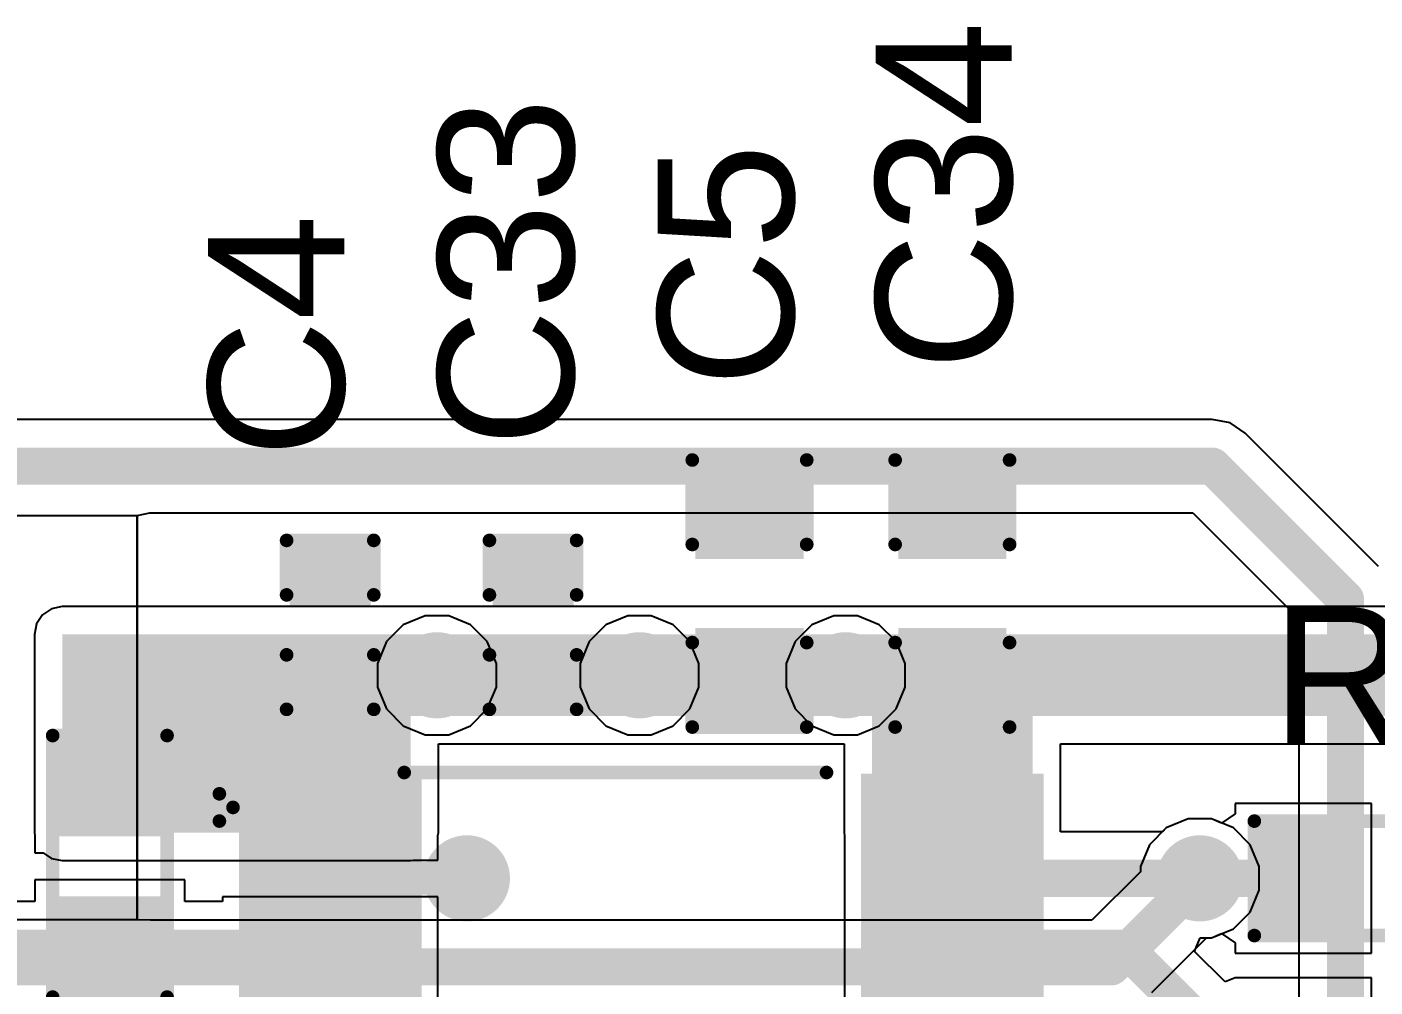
# Model space of a CAD drawing. Header units: millimetres. Extents: x 0 to 6.84, y 0 to 5.18.
# Drawn here: x 1.4375 to 1.9323, y 2.0571 to 2.4094 of the extents above; entities that cross this region are included whole.
import ezdxf

# ---------------------------------------------------------------- set-up
doc = ezdxf.new("R2010")
doc.units = ezdxf.units.MM
doc.header["$MEASUREMENT"] = 0
for name, color, linetype in [('BottomLayer', 5, 'Continuous'), ('BottomSolder', 6, 'Continuous'), ('TopLayer', 1, 'Continuous'), ('TopOverlay', 2, 'Continuous'), ('TopPaste', 8, 'Continuous'), ('TopSolder', 216, 'Continuous'), ('ViaHoleLayer', 16, 'Continuous')]:
    doc.layers.add(name, color=color, linetype=linetype)
doc.styles.add('Arial', font='arial.ttf', dxfattribs={"height": 0.2})

# ---------------------------------------------------------------- blocks, each defined once
blk = doc.blocks.new('TSSOP_16_11')
at = {"layer": 'TopLayer'}
for points in [[(-0.14370075, 0.09842525), (-0.08464565, 0.09842525), (-0.08464565, 0.08070875), (-0.14370075, 0.08070875)], [(0.08464575, 0.09842525), (0.14370085, 0.09842525), (0.14370085, 0.08070875), (0.08464575, 0.08070875)], [(-0.14370075, 0.07283465), (-0.08464565, 0.07283465), (-0.08464565, 0.05511815), (-0.14370075, 0.05511815)], [(0.08464575, 0.07283465), (0.14370085, 0.07283465), (0.14370085, 0.05511815), (0.08464575, 0.05511815)], [(-0.14370075, 0.04724415), (-0.08464565, 0.04724415), (-0.08464565, 0.02952765), (-0.14370075, 0.02952765)], [(0.08464575, 0.04724415), (0.14370085, 0.04724415), (0.14370085, 0.02952765), (0.08464575, 0.02952765)], [(-0.14370075, 0.02165355), (-0.08464565, 0.02165355), (-0.08464565, 0.00393705), (-0.14370075, 0.00393705)], [(0.08464575, 0.02165355), (0.14370085, 0.02165355), (0.14370085, 0.00393705), (0.08464575, 0.00393705)], [(-0.14370075, -0.00393695), (-0.08464565, -0.00393695), (-0.08464565, -0.02165345), (-0.14370075, -0.02165345)], [(0.08464575, -0.00393695), (0.14370085, -0.00393695), (0.14370085, -0.02165345), (0.08464575, -0.02165345)], [(-0.14370075, -0.02952755), (-0.08464565, -0.02952755), (-0.08464565, -0.04724405), (-0.14370075, -0.04724405)], [(0.08464575, -0.02952755), (0.14370085, -0.02952755), (0.14370085, -0.04724405), (0.08464575, -0.04724405)], [(-0.14370075, -0.05511805), (-0.08464565, -0.05511805), (-0.08464565, -0.07283455), (-0.14370075, -0.07283455)], [(0.08464575, -0.05511805), (0.14370085, -0.05511805), (0.14370085, -0.07283455), (0.08464575, -0.07283455)], [(-0.14370075, -0.08070865), (-0.08464565, -0.08070865), (-0.08464565, -0.09842515), (-0.14370075, -0.09842515)], [(0.08464575, -0.08070865), (0.14370085, -0.08070865), (0.14370085, -0.09842515), (0.08464575, -0.09842515)]]:
    blk.add_hatch(color=1, dxfattribs=at).paths.add_polyline_path(points)
at = {"layer": 'TopPaste'}
for points in [[(-0.14370075, 0.09842525), (-0.08464565, 0.09842525), (-0.08464565, 0.08070875), (-0.14370075, 0.08070875)], [(0.08464575, 0.09842525), (0.14370085, 0.09842525), (0.14370085, 0.08070875), (0.08464575, 0.08070875)], [(-0.14370075, 0.07283465), (-0.08464565, 0.07283465), (-0.08464565, 0.05511815), (-0.14370075, 0.05511815)], [(0.08464575, 0.07283465), (0.14370085, 0.07283465), (0.14370085, 0.05511815), (0.08464575, 0.05511815)], [(-0.14370075, 0.04724415), (-0.08464565, 0.04724415), (-0.08464565, 0.02952765), (-0.14370075, 0.02952765)], [(0.08464575, 0.04724415), (0.14370085, 0.04724415), (0.14370085, 0.02952765), (0.08464575, 0.02952765)], [(-0.14370075, 0.02165355), (-0.08464565, 0.02165355), (-0.08464565, 0.00393705), (-0.14370075, 0.00393705)], [(0.08464575, 0.02165355), (0.14370085, 0.02165355), (0.14370085, 0.00393705), (0.08464575, 0.00393705)], [(-0.14370075, -0.00393695), (-0.08464565, -0.00393695), (-0.08464565, -0.02165345), (-0.14370075, -0.02165345)], [(0.08464575, -0.00393695), (0.14370085, -0.00393695), (0.14370085, -0.02165345), (0.08464575, -0.02165345)], [(-0.14370075, -0.02952755), (-0.08464565, -0.02952755), (-0.08464565, -0.04724405), (-0.14370075, -0.04724405)], [(0.08464575, -0.02952755), (0.14370085, -0.02952755), (0.14370085, -0.04724405), (0.08464575, -0.04724405)], [(-0.14370075, -0.05511805), (-0.08464565, -0.05511805), (-0.08464565, -0.07283455), (-0.14370075, -0.07283455)], [(0.08464575, -0.05511805), (0.14370085, -0.05511805), (0.14370085, -0.07283455), (0.08464575, -0.07283455)], [(-0.14370075, -0.08070865), (-0.08464565, -0.08070865), (-0.08464565, -0.09842515), (-0.14370075, -0.09842515)], [(0.08464575, -0.08070865), (0.14370085, -0.08070865), (0.14370085, -0.09842515), (0.08464575, -0.09842515)]]:
    blk.add_hatch(color=8, dxfattribs=at).paths.add_polyline_path(points)
at = {"layer": 'TopSolder'}
for points in [[(-0.14770075, 0.10242525), (-0.08064565, 0.10242525), (-0.08064565, 0.07670875), (-0.14770075, 0.07670875)], [(0.08064575, 0.10242525), (0.14770085, 0.10242525), (0.14770085, 0.07670875), (0.08064575, 0.07670875)], [(-0.14770075, 0.07683465), (-0.08064565, 0.07683465), (-0.08064565, 0.05111815), (-0.14770075, 0.05111815)], [(0.08064575, 0.07683465), (0.14770085, 0.07683465), (0.14770085, 0.05111815), (0.08064575, 0.05111815)], [(-0.14770075, 0.05124415), (-0.08064565, 0.05124415), (-0.08064565, 0.02552765), (-0.14770075, 0.02552765)], [(0.08064575, 0.05124415), (0.14770085, 0.05124415), (0.14770085, 0.02552765), (0.08064575, 0.02552765)], [(-0.14770075, 0.02565355), (-0.08064565, 0.02565355), (-0.08064565, -6.295e-05), (-0.14770075, -6.295e-05)], [(0.08064575, 0.02565355), (0.14770085, 0.02565355), (0.14770085, -6.295e-05), (0.08064575, -6.295e-05)], [(-0.14770075, 6.305e-05), (-0.08064565, 6.305e-05), (-0.08064565, -0.02565345), (-0.14770075, -0.02565345)], [(0.08064575, 6.305e-05), (0.14770085, 6.305e-05), (0.14770085, -0.02565345), (0.08064575, -0.02565345)], [(-0.14770075, -0.02552755), (-0.08064565, -0.02552755), (-0.08064565, -0.05124405), (-0.14770075, -0.05124405)], [(0.08064575, -0.02552755), (0.14770085, -0.02552755), (0.14770085, -0.05124405), (0.08064575, -0.05124405)], [(-0.14770075, -0.05111805), (-0.08064565, -0.05111805), (-0.08064565, -0.07683455), (-0.14770075, -0.07683455)], [(0.08064575, -0.05111805), (0.14770085, -0.05111805), (0.14770085, -0.07683455), (0.08064575, -0.07683455)], [(-0.14770075, -0.07670865), (-0.08064565, -0.07670865), (-0.08064565, -0.10242515), (-0.14770075, -0.10242515)], [(0.08064575, -0.07670865), (0.14770085, -0.07670865), (0.14770085, -0.10242515), (0.08064575, -0.10242515)]]:
    blk.add_hatch(color=216, dxfattribs=at).paths.add_polyline_path(points)
at = {"layer": 'TopOverlay', "const_width": 0.005}
for points in [[(-0.087, 0.1028189), (0.068, 0.1028189)], [(-0.1548425, 0.095), (-0.1498425, 0.09)], [(-0.1548425, 0.085), (-0.1548425, 0.095)], [(-0.1548425, 0.085), (-0.1498425, 0.09)], [(-0.087, -0.1028188), (0.068, -0.1028188)]]:
    blk.add_lwpolyline(points, dxfattribs=at)
at = {"layer": 'TopOverlay', "const_width": 0.0025}
for points in [[(-0.08825, 0.1028189, 1), (-0.08575, 0.1028189, 1)], [(0.06675, 0.1028189, 1), (0.06925, 0.1028189, 1)], [(-0.1560925, 0.095, 1), (-0.1535925, 0.095, 1)], [(-0.1560925, 0.095, 1), (-0.1535925, 0.095, 1)], [(-0.1510925, 0.09, 1), (-0.1485925, 0.09, 1)], [(-0.1510925, 0.09, 1), (-0.1485925, 0.09, 1)], [(-0.1560925, 0.085, 1), (-0.1535925, 0.085, 1)], [(-0.1560925, 0.085, 1), (-0.1535925, 0.085, 1)], [(-0.08825, -0.1028188, 1), (-0.08575, -0.1028188, 1)], [(0.06675, -0.1028188, 1), (0.06925, -0.1028188, 1)]]:
    blk.add_lwpolyline(points, format="xyb", close=True, dxfattribs=at)
blk = doc.blocks.new('R___0603_40')
at = {"layer": 'TopLayer'}
for points in [[(-0.015, 0.0175), (-0.015, -0.0175), (-0.045, -0.0175), (-0.045, 0.0175)], [(0.045, 0.0175), (0.045, -0.0175), (0.015, -0.0175), (0.015, 0.0175)]]:
    blk.add_hatch(color=1, dxfattribs=at).paths.add_polyline_path(points)
at = {"layer": 'TopPaste'}
for points in [[(-0.015, 0.0175), (-0.015, -0.0175), (-0.045, -0.0175), (-0.045, 0.0175)], [(0.045, 0.0175), (0.045, -0.0175), (0.015, -0.0175), (0.015, 0.0175)]]:
    blk.add_hatch(color=8, dxfattribs=at).paths.add_polyline_path(points)
at = {"layer": 'TopSolder'}
for points in [[(-0.011, 0.0215), (-0.011, -0.0215), (-0.049, -0.0215), (-0.049, 0.0215)], [(0.049, 0.0215), (0.049, -0.0215), (0.011, -0.0215), (0.011, 0.0215)]]:
    blk.add_hatch(color=216, dxfattribs=at).paths.add_polyline_path(points)
at = {"layer": 'TopOverlay', "const_width": 0.005}
for points in [[(-0.048, 0.021), (0.048, 0.021)], [(-0.048, 0.021), (-0.048, -0.021)], [(0.048, 0.021), (0.048, -0.021)], [(-0.048, -0.021), (0.048, -0.021)]]:
    blk.add_lwpolyline(points, dxfattribs=at)
at = {"layer": 'TopOverlay', "const_width": 0.0025}
for points in [[(-0.04925, 0.021, 1), (-0.04675, 0.021, 1)], [(-0.04925, 0.021, 1), (-0.04675, 0.021, 1)], [(0.04675, 0.021, 1), (0.04925, 0.021, 1)], [(0.04675, 0.021, 1), (0.04925, 0.021, 1)], [(-0.04925, -0.021, 1), (-0.04675, -0.021, 1)], [(-0.04925, -0.021, 1), (-0.04675, -0.021, 1)], [(0.04675, -0.021, 1), (0.04925, -0.021, 1)], [(0.04675, -0.021, 1), (0.04925, -0.021, 1)]]:
    blk.add_lwpolyline(points, format="xyb", close=True, dxfattribs=at)
blk = doc.blocks.new('R___0603_52')
at = {"layer": 'TopLayer'}
for points in [[(-0.015, 0.0175), (-0.015, -0.0175), (-0.045, -0.0175), (-0.045, 0.0175)], [(0.045, 0.0175), (0.045, -0.0175), (0.015, -0.0175), (0.015, 0.0175)]]:
    blk.add_hatch(color=1, dxfattribs=at).paths.add_polyline_path(points)
at = {"layer": 'TopPaste'}
for points in [[(-0.015, 0.0175), (-0.015, -0.0175), (-0.045, -0.0175), (-0.045, 0.0175)], [(0.045, 0.0175), (0.045, -0.0175), (0.015, -0.0175), (0.015, 0.0175)]]:
    blk.add_hatch(color=8, dxfattribs=at).paths.add_polyline_path(points)
at = {"layer": 'TopSolder'}
for points in [[(-0.011, 0.0215), (-0.011, -0.0215), (-0.049, -0.0215), (-0.049, 0.0215)], [(0.049, 0.0215), (0.049, -0.0215), (0.011, -0.0215), (0.011, 0.0215)]]:
    blk.add_hatch(color=216, dxfattribs=at).paths.add_polyline_path(points)
at = {"layer": 'TopOverlay', "const_width": 0.005}
for points in [[(-0.048, 0.021), (0.048, 0.021)], [(-0.048, -0.021), (-0.048, 0.021)], [(0.048, -0.021), (0.048, 0.021)], [(-0.048, -0.021), (0.048, -0.021)]]:
    blk.add_lwpolyline(points, dxfattribs=at)
at = {"layer": 'TopOverlay', "const_width": 0.0025}
for points in [[(-0.04925, 0.021, 1), (-0.04675, 0.021, 1)], [(-0.04925, 0.021, 1), (-0.04675, 0.021, 1)], [(0.04675, 0.021, 1), (0.04925, 0.021, 1)], [(0.04675, 0.021, 1), (0.04925, 0.021, 1)], [(-0.04925, -0.021, 1), (-0.04675, -0.021, 1)], [(-0.04925, -0.021, 1), (-0.04675, -0.021, 1)], [(0.04675, -0.021, 1), (0.04925, -0.021, 1)], [(0.04675, -0.021, 1), (0.04925, -0.021, 1)]]:
    blk.add_lwpolyline(points, format="xyb", close=True, dxfattribs=at)
blk = doc.blocks.new('C___0603_79')
at = {"layer": 'TopLayer'}
for points in [[(-0.015, 0.0175), (-0.015, -0.0175), (-0.045, -0.0175), (-0.045, 0.0175)], [(0.045, 0.0175), (0.045, -0.0175), (0.015, -0.0175), (0.015, 0.0175)]]:
    blk.add_hatch(color=1, dxfattribs=at).paths.add_polyline_path(points)
at = {"layer": 'TopPaste'}
for points in [[(-0.015, 0.0175), (-0.015, -0.0175), (-0.045, -0.0175), (-0.045, 0.0175)], [(0.045, 0.0175), (0.045, -0.0175), (0.015, -0.0175), (0.015, 0.0175)]]:
    blk.add_hatch(color=8, dxfattribs=at).paths.add_polyline_path(points)
at = {"layer": 'TopSolder'}
for points in [[(-0.0126378, 0.0198622), (-0.0126378, -0.0198622), (-0.0473622, -0.0198622), (-0.0473622, 0.0198622)], [(0.0473622, 0.0198622), (0.0473622, -0.0198622), (0.0126378, -0.0198622), (0.0126378, 0.0198622)]]:
    blk.add_hatch(color=216, dxfattribs=at).paths.add_polyline_path(points)
at = {"layer": 'TopOverlay', "const_width": 0.005}
for points in [[(-0.049, -0.021), (-0.049, 0.021)], [(-0.018, 0.021), (-0.049, 0.021)], [(0.049, 0.021), (0.018, 0.021)], [(0.049, -0.021), (0.049, 0.021)], [(-0.018, -0.021), (-0.049, -0.021)], [(0.049, -0.021), (0.018, -0.021)]]:
    blk.add_lwpolyline(points, dxfattribs=at)
at = {"layer": 'TopOverlay', "const_width": 0.0025}
for points in [[(-0.05025, 0.021, 1), (-0.04775, 0.021, 1)], [(-0.05025, 0.021, 1), (-0.04775, 0.021, 1)], [(-0.01925, 0.021, 1), (-0.01675, 0.021, 1)], [(0.01675, 0.021, 1), (0.01925, 0.021, 1)], [(0.04775, 0.021, 1), (0.05025, 0.021, 1)], [(0.04775, 0.021, 1), (0.05025, 0.021, 1)], [(-0.05025, -0.021, 1), (-0.04775, -0.021, 1)], [(-0.05025, -0.021, 1), (-0.04775, -0.021, 1)], [(-0.01925, -0.021, 1), (-0.01675, -0.021, 1)], [(0.01675, -0.021, 1), (0.01925, -0.021, 1)], [(0.04775, -0.021, 1), (0.05025, -0.021, 1)], [(0.04775, -0.021, 1), (0.05025, -0.021, 1)]]:
    blk.add_lwpolyline(points, format="xyb", close=True, dxfattribs=at)
blk = doc.blocks.new('C___0402_80')
at = {"layer": 'TopLayer'}
for points in [[(-0.0275, -0.0125), (-0.0275, 0.0125), (-0.009500000000000003, 0.0125), (-0.009499999999999996, -0.0125)], [(0.009500000000000003, -0.0125), (0.009499999999999996, 0.0125), (0.0275, 0.0125), (0.0275, -0.0125)]]:
    blk.add_hatch(color=1, dxfattribs=at).paths.add_polyline_path(points)
at = {"layer": 'TopPaste'}
for points in [[(-0.0275, -0.0125), (-0.0275, 0.0125), (-0.009500000000000003, 0.0125), (-0.009499999999999996, -0.0125)], [(0.009500000000000003, -0.0125), (0.009499999999999996, 0.0125), (0.0275, 0.0125), (0.0275, -0.0125)]]:
    blk.add_hatch(color=8, dxfattribs=at).paths.add_polyline_path(points)
at = {"layer": 'TopSolder'}
for points in [[(-0.0298622, -0.0148622), (-0.0298622, 0.0148622), (-0.007137800000000003, 0.0148622), (-0.007137799999999997, -0.0148622)], [(0.007137800000000003, -0.0148622), (0.007137799999999997, 0.0148622), (0.0298622, 0.0148622), (0.0298622, -0.0148622)]]:
    blk.add_hatch(color=216, dxfattribs=at).paths.add_polyline_path(points)
at = {"layer": 'TopOverlay', "const_width": 0.005}
for points in [[(-0.031, -0.016), (-0.031, 0.016)], [(-0.011, 0.016), (-0.031, 0.016)], [(0.031, 0.016), (0.011, 0.016)], [(0.031, -0.016), (0.031, 0.016)], [(-0.011, -0.016), (-0.031, -0.016)], [(0.031, -0.016), (0.011, -0.016)]]:
    blk.add_lwpolyline(points, dxfattribs=at)
at = {"layer": 'TopOverlay', "const_width": 0.0025}
for points in [[(-0.03225, 0.016, 1), (-0.02975, 0.016, 1)], [(-0.03225, 0.016, 1), (-0.02975, 0.016, 1)], [(-0.01225, 0.016, 1), (-0.00975, 0.016, 1)], [(0.00975, 0.016, 1), (0.01225, 0.016, 1)], [(0.02975, 0.016, 1), (0.03225, 0.016, 1)], [(0.02975, 0.016, 1), (0.03225, 0.016, 1)], [(-0.03225, -0.016, 1), (-0.02975, -0.016, 1)], [(-0.03225, -0.016, 1), (-0.02975, -0.016, 1)], [(-0.01225, -0.016, 1), (-0.00975, -0.016, 1)], [(0.00975, -0.016, 1), (0.01225, -0.016, 1)], [(0.02975, -0.016, 1), (0.03225, -0.016, 1)], [(0.02975, -0.016, 1), (0.03225, -0.016, 1)]]:
    blk.add_lwpolyline(points, format="xyb", close=True, dxfattribs=at)
blk = doc.blocks.new('C___0603_106')
at = {"layer": 'TopLayer'}
for points in [[(-0.015, 0.0175), (-0.015, -0.0175), (-0.045, -0.0175), (-0.045, 0.0175)], [(0.045, 0.0175), (0.045, -0.0175), (0.015, -0.0175), (0.015, 0.0175)]]:
    blk.add_hatch(color=1, dxfattribs=at).paths.add_polyline_path(points)
at = {"layer": 'TopPaste'}
for points in [[(-0.015, 0.0175), (-0.015, -0.0175), (-0.045, -0.0175), (-0.045, 0.0175)], [(0.045, 0.0175), (0.045, -0.0175), (0.015, -0.0175), (0.015, 0.0175)]]:
    blk.add_hatch(color=8, dxfattribs=at).paths.add_polyline_path(points)
at = {"layer": 'TopSolder'}
for points in [[(-0.0126378, 0.0198622), (-0.0126378, -0.0198622), (-0.0473622, -0.0198622), (-0.0473622, 0.0198622)], [(0.0473622, 0.0198622), (0.0473622, -0.0198622), (0.0126378, -0.0198622), (0.0126378, 0.0198622)]]:
    blk.add_hatch(color=216, dxfattribs=at).paths.add_polyline_path(points)
at = {"layer": 'TopOverlay', "const_width": 0.005}
for points in [[(-0.049, -0.021), (-0.049, 0.021)], [(-0.018, 0.021), (-0.049, 0.021)], [(0.049, 0.021), (0.018, 0.021)], [(0.049, -0.021), (0.049, 0.021)], [(-0.018, -0.021), (-0.049, -0.021)], [(0.049, -0.021), (0.018, -0.021)]]:
    blk.add_lwpolyline(points, dxfattribs=at)
at = {"layer": 'TopOverlay', "const_width": 0.0025}
for points in [[(-0.05025, 0.021, 1), (-0.04775, 0.021, 1)], [(-0.05025, 0.021, 1), (-0.04775, 0.021, 1)], [(-0.01925, 0.021, 1), (-0.01675, 0.021, 1)], [(0.01675, 0.021, 1), (0.01925, 0.021, 1)], [(0.04775, 0.021, 1), (0.05025, 0.021, 1)], [(0.04775, 0.021, 1), (0.05025, 0.021, 1)], [(-0.05025, -0.021, 1), (-0.04775, -0.021, 1)], [(-0.05025, -0.021, 1), (-0.04775, -0.021, 1)], [(-0.01925, -0.021, 1), (-0.01675, -0.021, 1)], [(0.01675, -0.021, 1), (0.01925, -0.021, 1)], [(0.04775, -0.021, 1), (0.05025, -0.021, 1)], [(0.04775, -0.021, 1), (0.05025, -0.021, 1)]]:
    blk.add_lwpolyline(points, format="xyb", close=True, dxfattribs=at)
blk = doc.blocks.new('C___0402_107')
at = {"layer": 'TopLayer'}
for points in [[(-0.0275, -0.0125), (-0.0275, 0.0125), (-0.009500000000000003, 0.0125), (-0.009499999999999996, -0.0125)], [(0.009500000000000003, -0.0125), (0.009499999999999996, 0.0125), (0.0275, 0.0125), (0.0275, -0.0125)]]:
    blk.add_hatch(color=1, dxfattribs=at).paths.add_polyline_path(points)
at = {"layer": 'TopPaste'}
for points in [[(-0.0275, -0.0125), (-0.0275, 0.0125), (-0.009500000000000003, 0.0125), (-0.009499999999999996, -0.0125)], [(0.009500000000000003, -0.0125), (0.009499999999999996, 0.0125), (0.0275, 0.0125), (0.0275, -0.0125)]]:
    blk.add_hatch(color=8, dxfattribs=at).paths.add_polyline_path(points)
at = {"layer": 'TopSolder'}
for points in [[(-0.0298622, -0.0148622), (-0.0298622, 0.0148622), (-0.007137800000000003, 0.0148622), (-0.007137799999999997, -0.0148622)], [(0.007137800000000003, -0.0148622), (0.007137799999999997, 0.0148622), (0.0298622, 0.0148622), (0.0298622, -0.0148622)]]:
    blk.add_hatch(color=216, dxfattribs=at).paths.add_polyline_path(points)
at = {"layer": 'TopOverlay', "const_width": 0.005}
for points in [[(-0.031, -0.016), (-0.031, 0.016)], [(-0.011, 0.016), (-0.031, 0.016)], [(0.031, 0.016), (0.011, 0.016)], [(0.031, -0.016), (0.031, 0.016)], [(-0.011, -0.016), (-0.031, -0.016)], [(0.031, -0.016), (0.011, -0.016)]]:
    blk.add_lwpolyline(points, dxfattribs=at)
at = {"layer": 'TopOverlay', "const_width": 0.0025}
for points in [[(-0.03225, 0.016, 1), (-0.02975, 0.016, 1)], [(-0.03225, 0.016, 1), (-0.02975, 0.016, 1)], [(-0.01225, 0.016, 1), (-0.00975, 0.016, 1)], [(0.00975, 0.016, 1), (0.01225, 0.016, 1)], [(0.02975, 0.016, 1), (0.03225, 0.016, 1)], [(0.02975, 0.016, 1), (0.03225, 0.016, 1)], [(-0.03225, -0.016, 1), (-0.02975, -0.016, 1)], [(-0.03225, -0.016, 1), (-0.02975, -0.016, 1)], [(-0.01225, -0.016, 1), (-0.00975, -0.016, 1)], [(0.00975, -0.016, 1), (0.01225, -0.016, 1)], [(0.02975, -0.016, 1), (0.03225, -0.016, 1)], [(0.02975, -0.016, 1), (0.03225, -0.016, 1)]]:
    blk.add_lwpolyline(points, format="xyb", close=True, dxfattribs=at)

msp = doc.modelspace()

# ---------------------------------------------------------------- hatches: boundary and pattern name
at = {"layer": 'BottomLayer'}
h = msp.add_hatch(color=5, dxfattribs=at)
edge = h.paths.add_edge_path()
edge.add_arc((1.5880005, 2.1715005), 0.011811, 0, 360)
h = msp.add_hatch(color=5, dxfattribs=at)
edge = h.paths.add_edge_path()
edge.add_arc((1.6623489, 2.1715005), 0.011811, 0, 360)
h = msp.add_hatch(color=5, dxfattribs=at)
edge = h.paths.add_edge_path()
edge.add_arc((1.7380005, 2.1715005), 0.011811, 0, 360)
h = msp.add_hatch(color=5, dxfattribs=at)
edge = h.paths.add_edge_path()
edge.add_arc((1.5990005, 2.0969769), 0.011811, 0, 360)
h = msp.add_hatch(color=5, dxfattribs=at)
edge = h.paths.add_edge_path()
edge.add_arc((1.8680005, 2.0969768), 0.011811, 0, 360)
at = {"layer": 'BottomSolder'}
h = msp.add_hatch(color=6, dxfattribs=at)
edge = h.paths.add_edge_path()
edge.add_arc((1.5880005, 2.1715005), 0.015811, 0, 360)
h = msp.add_hatch(color=6, dxfattribs=at)
edge = h.paths.add_edge_path()
edge.add_arc((1.6623489, 2.1715005), 0.015811, 0, 360)
h = msp.add_hatch(color=6, dxfattribs=at)
edge = h.paths.add_edge_path()
edge.add_arc((1.7380005, 2.1715005), 0.015811, 0, 360)
h = msp.add_hatch(color=6, dxfattribs=at)
edge = h.paths.add_edge_path()
edge.add_arc((1.5990005, 2.0969769), 0.015811, 0, 360)
h = msp.add_hatch(color=6, dxfattribs=at)
edge = h.paths.add_edge_path()
edge.add_arc((1.8680005, 2.0969768), 0.015811, 0, 360)
at = {"layer": 'TopLayer'}
for points in [[(1.4504641, 2.1565005), (1.9860005, 2.1565005), (1.9860005, 2.1865005), (1.4504641, 2.1865005)], [(1.4504641, 2.1163864), (1.4854641, 2.1163864), (1.4854641, 2.1865004), (1.4504641, 2.1865004)], [(1.4504641, 2.1137092), (1.5783549, 2.1137092), (1.5783549, 2.1865004), (1.4504641, 2.1865004)], [(1.7476462, 2.1137092), (1.8067014, 2.1137092), (1.8067014, 2.1865004), (1.7476462, 2.1865004)]]:
    msp.add_hatch(color=1, dxfattribs=at).paths.add_polyline_path(points)
h = msp.add_hatch(color=1, dxfattribs=at)
edge = h.paths.add_edge_path()
edge.add_arc((1.5880005, 2.1715005), 0.011811, 0, 360)
h = msp.add_hatch(color=1, dxfattribs=at)
edge = h.paths.add_edge_path()
edge.add_arc((1.6623489, 2.1715005), 0.011811, 0, 360)
h = msp.add_hatch(color=1, dxfattribs=at)
edge = h.paths.add_edge_path()
edge.add_arc((1.7380005, 2.1715005), 0.011811, 0, 360)
h = msp.add_hatch(color=1, dxfattribs=at)
edge = h.paths.add_edge_path()
edge.add_arc((1.5990005, 2.0969769), 0.011811, 0, 360)
h = msp.add_hatch(color=1, dxfattribs=at)
edge = h.paths.add_edge_path()
edge.add_arc((1.8680005, 2.0969768), 0.011811, 0, 360)
at = {"layer": 'TopSolder'}
h = msp.add_hatch(color=216, dxfattribs=at)
edge = h.paths.add_edge_path()
edge.add_arc((1.5880005, 2.1715005), 0.015811, 0, 360)
h = msp.add_hatch(color=216, dxfattribs=at)
edge = h.paths.add_edge_path()
edge.add_arc((1.6623489, 2.1715005), 0.015811, 0, 360)
h = msp.add_hatch(color=216, dxfattribs=at)
edge = h.paths.add_edge_path()
edge.add_arc((1.7380005, 2.1715005), 0.015811, 0, 360)
h = msp.add_hatch(color=216, dxfattribs=at)
edge = h.paths.add_edge_path()
edge.add_arc((1.5990005, 2.0969769), 0.015811, 0, 360)
h = msp.add_hatch(color=216, dxfattribs=at)
edge = h.paths.add_edge_path()
edge.add_arc((1.8680005, 2.0969768), 0.015811, 0, 360)
at = {"layer": 'ViaHoleLayer'}
h = msp.add_hatch(color=16, dxfattribs=at)
edge = h.paths.add_edge_path()
edge.add_arc((1.5880005, 2.1715005), 0.0059055, 0, 360)
h = msp.add_hatch(color=16, dxfattribs=at)
edge = h.paths.add_edge_path()
edge.add_arc((1.6623489, 2.1715005), 0.0059055, 0, 360)
h = msp.add_hatch(color=16, dxfattribs=at)
edge = h.paths.add_edge_path()
edge.add_arc((1.7380005, 2.1715005), 0.0059055, 0, 360)
h = msp.add_hatch(color=16, dxfattribs=at)
edge = h.paths.add_edge_path()
edge.add_arc((1.5990005, 2.0969769), 0.0059055, 0, 360)
h = msp.add_hatch(color=16, dxfattribs=at)
edge = h.paths.add_edge_path()
edge.add_arc((1.8680005, 2.0969768), 0.0059055, 0, 360)

# ---------------------------------------------------------------- linework, layer by layer
at = {"layer": 'BottomLayer'}
for p, q in [((1.8725721, 2.2654082), (1.287816, 2.2654082)), ((1.8791271, 2.2641043), (1.8725721, 2.2654082)), ((1.8846842, 2.2603912), (1.8791271, 2.2641043)), ((1.9336146, 2.2114608), (1.8846842, 2.2603912)), ((1.4003305, 2.2301965), (1.478, 2.2301965)), ((1.478, 2.2301965), (1.478, 2.0818035)), ((1.478, 2.2261499), (1.4780001, 2.2301964)), ((1.4780001, 2.2301964), (1.4826051, 2.23115)), ((1.4826051, 2.23115), (1.865477, 2.23115)), ((1.865477, 2.23115), (1.9043734, 2.1922536)), ((1.478, 2.0866071), (1.478, 2.2261499)), ((1.583662, 2.1933115), (1.5756456, 2.189991)), ((1.592339, 2.1933115), (1.583662, 2.1933115)), ((1.6003554, 2.189991), (1.592339, 2.1933115)), ((1.6580104, 2.1933115), (1.649994, 2.189991)), ((1.6666874, 2.1933115), (1.6580104, 2.1933115)), ((1.6747038, 2.189991), (1.6666874, 2.1933115)), ((1.733662, 2.1933115), (1.7256456, 2.189991)), ((1.742339, 2.1933115), (1.733662, 2.1933115)), ((1.7503554, 2.189991), (1.742339, 2.1933115)), ((1.9043734, 2.1922536), (1.9043734, 2.0418055)), ((1.5756456, 2.189991), (1.56951, 2.1838554)), ((1.606491, 2.1838554), (1.6003554, 2.189991)), ((1.649994, 2.189991), (1.6438584, 2.1838554)), ((1.6808394, 2.1838554), (1.6747038, 2.189991)), ((1.7256456, 2.189991), (1.71951, 2.1838554)), ((1.756491, 2.1838554), (1.7503554, 2.189991)), ((1.56951, 2.1838554), (1.5661895, 2.175839)), ((1.6098115, 2.175839), (1.606491, 2.1838554)), ((1.6438584, 2.1838554), (1.6405379, 2.175839)), ((1.6841599, 2.175839), (1.6808394, 2.1838554)), ((1.71951, 2.1838554), (1.7161895, 2.175839)), ((1.7598115, 2.175839), (1.756491, 2.1838554)), ((1.5661895, 2.175839), (1.5661895, 2.167162)), ((1.6098115, 2.167162), (1.6098115, 2.175839)), ((1.6405379, 2.175839), (1.6405379, 2.167162)), ((1.6841599, 2.167162), (1.6841599, 2.175839)), ((1.7161895, 2.175839), (1.7161895, 2.167162)), ((1.7598115, 2.167162), (1.7598115, 2.175839)), ((1.5661895, 2.167162), (1.56951, 2.1591456)), ((1.606491, 2.1591456), (1.6098115, 2.167162)), ((1.6405379, 2.167162), (1.6438584, 2.1591456)), ((1.6808394, 2.1591456), (1.6841599, 2.167162)), ((1.7161895, 2.167162), (1.71951, 2.1591456)), ((1.756491, 2.1591456), (1.7598115, 2.167162)), ((1.56951, 2.1591456), (1.5756456, 2.15301)), ((1.6003554, 2.15301), (1.606491, 2.1591456)), ((1.6438584, 2.1591456), (1.649994, 2.15301)), ((1.6747038, 2.15301), (1.6808394, 2.1591456)), ((1.71951, 2.1591456), (1.7256456, 2.15301)), ((1.7503554, 2.15301), (1.756491, 2.1591456)), ((1.5756456, 2.15301), (1.583662, 2.1496895)), ((1.592339, 2.1496895), (1.6003554, 2.15301)), ((1.649994, 2.15301), (1.6580104, 2.1496895)), ((1.6666874, 2.1496895), (1.6747038, 2.15301)), ((1.7256456, 2.15301), (1.733662, 2.1496895)), ((1.742339, 2.1496895), (1.7503554, 2.15301)), ((1.583662, 2.1496895), (1.592339, 2.1496895)), ((1.6580104, 2.1496895), (1.6666874, 2.1496895)), ((1.733662, 2.1496895), (1.742339, 2.1496895)), ((1.863662, 2.1187878), (1.8556456, 2.1154673)), ((1.872339, 2.1187878), (1.863662, 2.1187878)), ((1.8803554, 2.1154673), (1.872339, 2.1187878)), ((1.8556456, 2.1154673), (1.84951, 2.1093317)), ((1.886491, 2.1093317), (1.8803554, 2.1154673)), ((1.84951, 2.1093317), (1.8461895, 2.1013153)), ((1.8898115, 2.1013153), (1.886491, 2.1093317)), ((1.8461895, 2.09939), (1.8284065, 2.081607)), ((1.8461895, 2.1013153), (1.8461895, 2.09939)), ((1.8898115, 2.0926383), (1.8898115, 2.1013153)), ((1.886491, 2.0846219), (1.8898115, 2.0926383)), ((1.4780001, 2.0818036), (1.478, 2.0866071)), ((1.8803554, 2.0784863), (1.886491, 2.0846219)), ((1.478, 2.0818035), (1.4003305, 2.0818035)), ((1.4829187, 2.081607), (1.4780001, 2.0818036)), ((1.8284065, 2.081607), (1.4829187, 2.081607)), ((1.872339, 2.0751658), (1.8803554, 2.0784863)), ((1.8503775, 2.0551296), (1.8704137, 2.0751658)), ((1.8704137, 2.0751658), (1.872339, 2.0751658))]:
    msp.add_line(p, q, dxfattribs=at)
at = {"layer": 'BottomLayer', "const_width": 0.0136}
for points in [[(1.2807209, 2.2482791), (1.8725721, 2.2482791)], [(1.8725721, 2.2482791), (1.9215025, 2.1993487)], [(1.9215025, 2.0225262), (1.9215025, 2.1993487)], [(1.8355016, 2.0644779), (1.8680005, 2.0969768)], [(1.3261805, 2.0644779), (1.8355016, 2.0644779)]]:
    msp.add_lwpolyline(points, dxfattribs=at)
at = {"layer": 'BottomLayer', "const_width": 0.0068}
for points in [[(1.8691721, 2.2482791, 1), (1.8759721, 2.2482791, 1)], [(1.8691721, 2.2482791, 1), (1.8759721, 2.2482791, 1)], [(1.9181025, 2.1993487, 1), (1.9249025, 2.1993487, 1)], [(1.9181025, 2.1993487, 1), (1.9249025, 2.1993487, 1)], [(1.8646005, 2.0969768, 1), (1.8714005, 2.0969768, 1)], [(1.8321016, 2.0644779, 1), (1.8389016, 2.0644779, 1)], [(1.8321016, 2.0644779, 1), (1.8389016, 2.0644779, 1)]]:
    msp.add_lwpolyline(points, format="xyb", close=True, dxfattribs=at)
at = {"layer": 'TopLayer'}
for p, q in [((1.4432545, 2.1937101), (1.4410443, 2.1904023)), ((1.4465623, 2.1959203), (1.4432545, 2.1937101)), ((1.4504641, 2.1966964), (1.4465623, 2.1959203)), ((1.9860005, 2.1966964), (1.4504641, 2.1966964)), ((1.4410443, 2.1904023), (1.4402682, 2.1865005)), ((1.4402682, 2.1865005), (1.4402682, 2.1137092)), ((1.5885508, 2.1137092), (1.5885508, 2.1463046)), ((1.5885508, 2.1463046), (1.7374503, 2.1463046)), ((1.7374503, 2.1463046), (1.7374503, 2.1137092)), ((1.8168973, 2.114106), (1.8168973, 2.1463046)), ((1.8168973, 2.1463046), (1.9408046, 2.1463046)), ((1.9310005, 2.1244768), (1.8810005, 2.1244768)), ((1.8810005, 2.1244768), (1.8810005, 2.1206121)), ((1.9310005, 2.0694768), (1.9310005, 2.1244768)), ((1.863662, 2.1187878), (1.8556456, 2.1154673)), ((1.872339, 2.1187878), (1.863662, 2.1187878)), ((1.8760004, 2.1172712), (1.872339, 2.1187878)), ((1.8810005, 2.1206121), (1.8760004, 2.1172712)), ((1.4402682, 2.1137092), (1.4404641, 2.1127243)), ((1.4404641, 2.1127243), (1.4404641, 2.1063864)), ((1.5883548, 2.1127238), (1.5885508, 2.1137092)), ((1.5883548, 2.1037093), (1.5883548, 2.1127238)), ((1.7374503, 2.1137092), (1.7376463, 2.1127238)), ((1.7376463, 2.1127238), (1.7376463, 2.0781187)), ((1.8542843, 2.114106), (1.8168973, 2.114106)), ((1.8556456, 2.1154673), (1.8542843, 2.114106)), ((1.4404641, 2.1063864), (1.4434239, 2.1063864)), ((1.4434239, 2.1063864), (1.4465623, 2.1042894)), ((1.4465623, 2.1042894), (1.4504641, 2.1035133)), ((1.4504641, 2.1035133), (1.5783549, 2.1035133)), ((1.5783549, 2.1035133), (1.5793403, 2.1037093)), ((1.5793403, 2.1037093), (1.5883548, 2.1037093)), ((1.4954641, 2.0963864), (1.4404641, 2.0963864)), ((1.4404641, 2.0963864), (1.4404641, 2.0885155)), ((1.4954641, 2.0885155), (1.4954641, 2.0963864)), ((1.4404641, 2.0885155), (0.6777087, 2.0885155)), ((1.5092998, 2.0885155), (1.4954641, 2.0885155)), ((1.5883548, 2.0902446), (1.5092998, 2.0902446)), ((1.5092998, 2.0902446), (1.5092998, 2.0885155)), ((1.5883548, 2.0373344), (1.5883548, 2.0902446)), ((1.7376463, 2.0781187), (1.7376463, 2.0525282)), ((1.8660594, 2.0701658), (1.8681305, 2.0751658)), ((1.8681305, 2.0751658), (1.872339, 2.0751658)), ((1.872339, 2.0751658), (1.8760004, 2.0766824)), ((1.8760004, 2.0766824), (1.8810005, 2.0733415)), ((1.8810005, 2.0733415), (1.8810005, 2.0694768)), ((1.8772699, 2.0589553), (1.8660594, 2.0701658)), ((1.8810005, 2.0694768), (1.9310005, 2.0694768)), ((1.8810006, 2.0605006), (1.8772699, 2.0589553)), ((1.8810006, 2.0605005), (1.8810006, 2.0605006)), ((1.9310005, 2.0605005), (1.8810006, 2.0605005)), ((1.9310005, 2.0055005), (1.9310005, 2.0605005))]:
    msp.add_line(p, q, dxfattribs=at)
for points, const_width in [([(1.5488273, 2.0969769), (1.5990005, 2.0969769)], 0.012), ([(1.7771738, 2.0969769), (1.8680004, 2.0969769)], 0.0136), ([(1.8680004, 2.0969769), (1.8680005, 2.0969768)], 0.0136), ([(1.8680005, 2.0969768), (1.9060005, 2.0969768)], 0.0136), ([(0.6706136, 2.0713864), (1.4679641, 2.0713864)], 0.0136), ([(1.4679641, 2.0713864), (1.5488273, 2.0713864)], 0.0136), ([(1.7771738, 2.0713864), (1.8406146, 2.0713864)], 0.0136), ([(1.8406146, 2.0713864), (1.8790005, 2.0330005)], 0.0136)]:
    msp.add_lwpolyline(points, dxfattribs=dict(at, const_width=const_width))
for points, const_width in [([(1.5458273, 2.0969769, 1), (1.5518273, 2.0969769, 1)], 0.006), ([(1.5960005, 2.0969769, 1), (1.6020005, 2.0969769, 1)], 0.006), ([(1.7737738, 2.0969769, 1), (1.7805738, 2.0969769, 1)], 0.0068), ([(1.8646004, 2.0969769, 1), (1.8714004, 2.0969769, 1)], 0.0068), ([(1.8646004, 2.0969769, 1), (1.8714004, 2.0969769, 1)], 0.0068), ([(1.8646005, 2.0969768, 1), (1.8714005, 2.0969768, 1)], 0.0068), ([(1.8646005, 2.0969768, 1), (1.8714005, 2.0969768, 1)], 0.0068), ([(1.9026005, 2.0969768, 1), (1.9094005, 2.0969768, 1)], 0.0068), ([(1.4645641, 2.0713864, 1), (1.4713641, 2.0713864, 1)], 0.0068), ([(1.4645641, 2.0713864, 1), (1.4713641, 2.0713864, 1)], 0.0068), ([(1.5454273, 2.0713864, 1), (1.5522273, 2.0713864, 1)], 0.0068), ([(1.7737738, 2.0713864, 1), (1.7805738, 2.0713864, 1)], 0.0068), ([(1.8372146, 2.0713864, 1), (1.8440146, 2.0713864, 1)], 0.0068), ([(1.8372146, 2.0713864, 1), (1.8440146, 2.0713864, 1)], 0.0068)]:
    msp.add_lwpolyline(points, format="xyb", close=True, dxfattribs=dict(at, const_width=const_width))

# ---------------------------------------------------------------- block references
for name, p, rotation in [('C___0603_106', (1.7027249, 2.2015005), 270), ('C___0603_79', (1.7771737, 2.2015005), 270), ('C___0402_107', (1.5488273, 2.1900005), 270), ('C___0402_80', (1.6232761, 2.1900005), 270), ('R___0603_40', (1.4679641, 2.1013864), 90)]:
    msp.add_blockref(name, p, dxfattribs=dict(rotation=rotation))
for name, p in [('TSSOP_16_11', (1.6630005, 2.0330005)), ('R___0603_52', (1.9360005, 2.0969768))]:
    msp.add_blockref(name, p)

# ---------------------------------------------------------------- texts
at = {"layer": 'TopOverlay', "style": 'Arial'}
for s, p in [('C34', (1.7989922, 2.2833554)), ('C33', (1.6382678, 2.2553554)), ('C5', (1.7189923, 2.2773472)), ('C4', (1.5539923, 2.2513472))]:
    msp.add_text(s, height=0.05, rotation=90, dxfattribs=at).set_placement(p)
msp.add_text('R3', height=0.05, dxfattribs=at).set_placement((1.8943473, 2.1465086))

doc.saveas('drawing.dxf')
